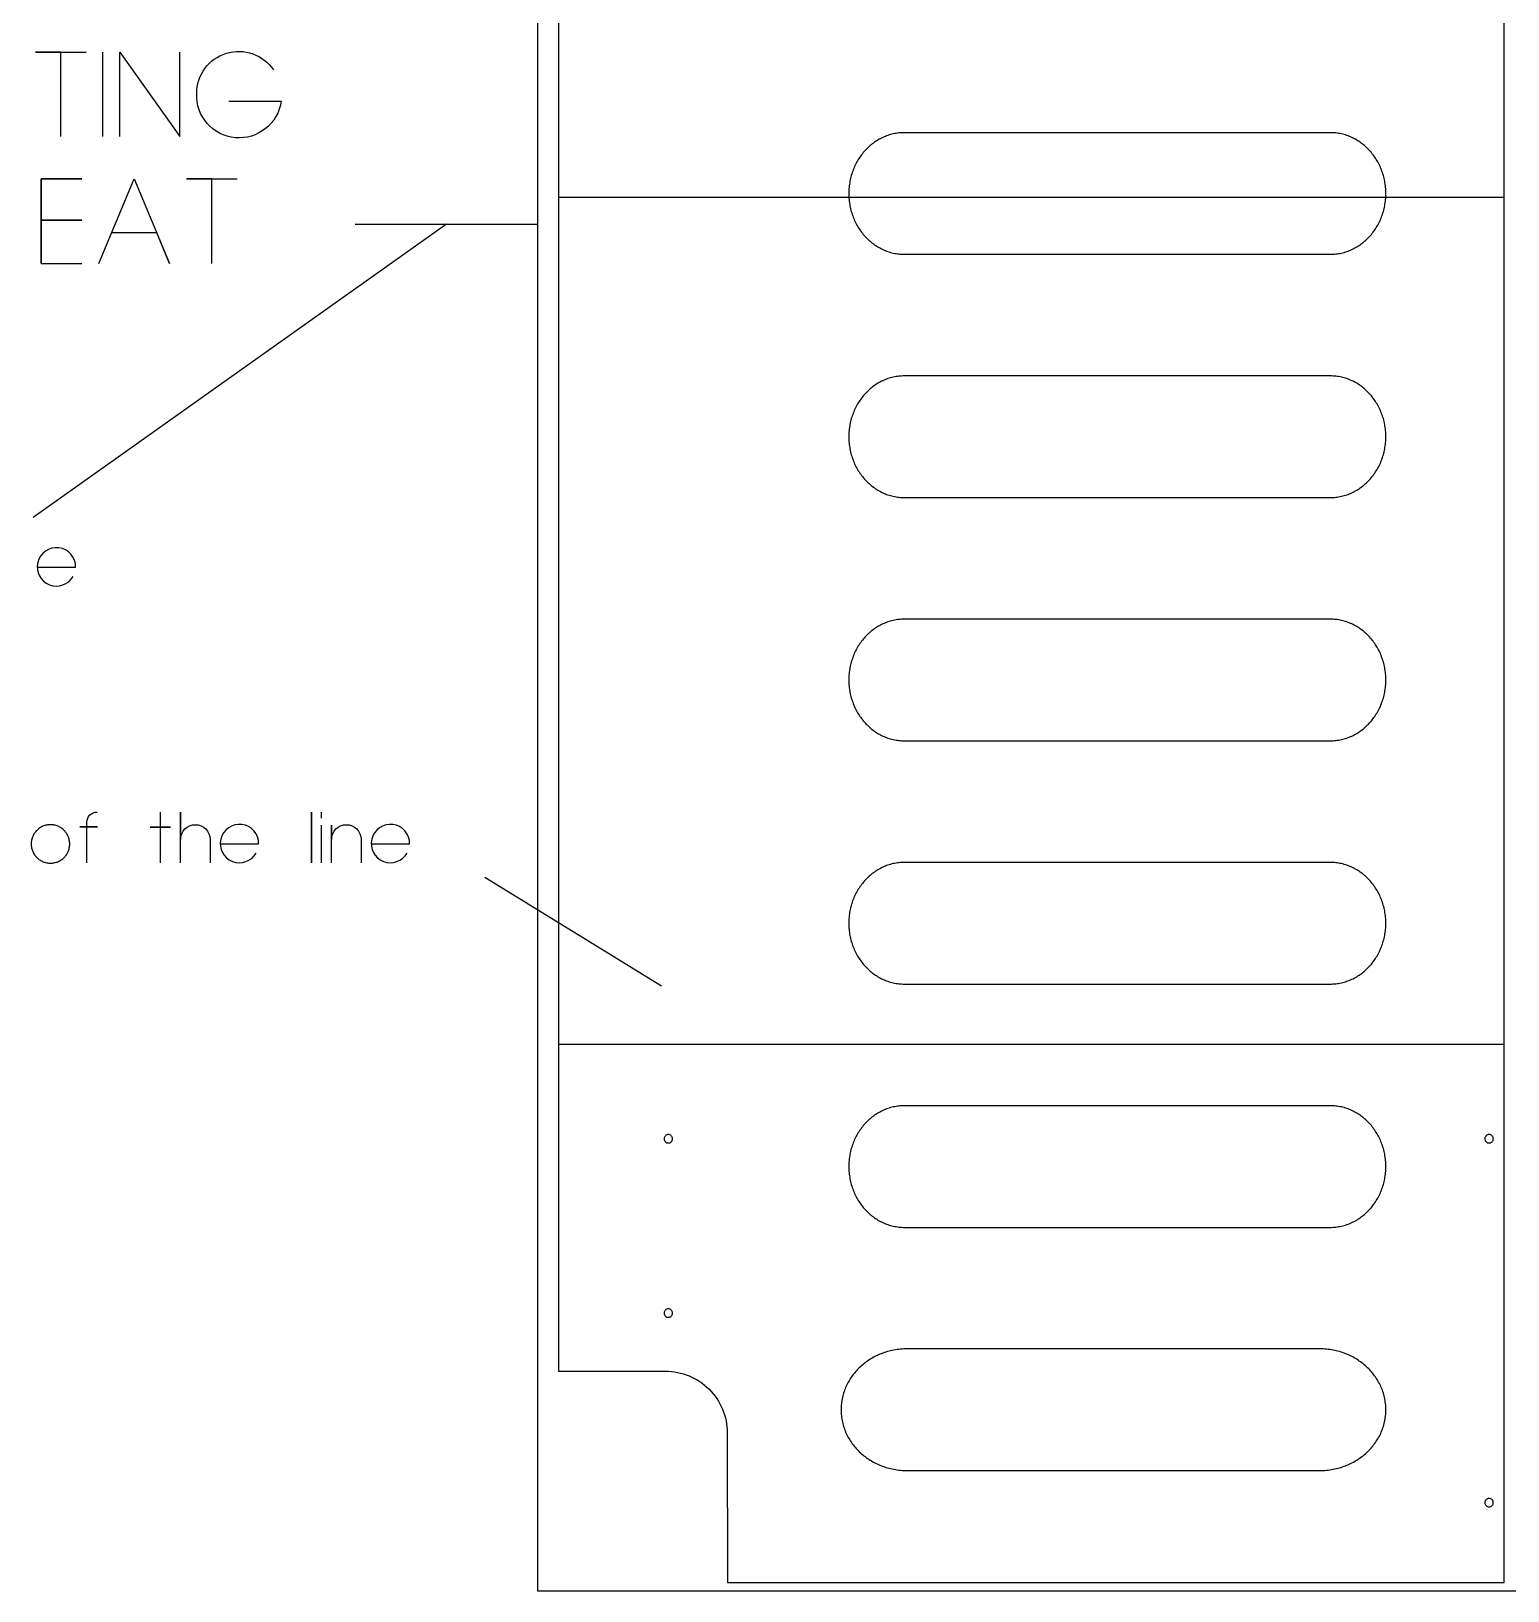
# Model space of a CAD drawing. Extents: x -841 to 5272, y -506 to 2808.
# Drawn here: x -300 to 574, y 0 to 923 of the extents above; entities that cross this region are included whole.
import ezdxf

# ---------------------------------------------------------------- set-up
doc = ezdxf.new("R2010")
doc.units = 0
for name, color, linetype in [('DEFAULT_LAYER', 1, 'CONTINUOUS'), ('DEFAULT_LAYER0', 1, 'CONTINUOUS'), ('LAYER_1', 18, 'CONTINUOUS'), ('T5_LOGOLAYER_2', 18, 'CONTINUOUS'), ('T5_LOGOLAYER_21', 18, 'CONTINUOUS')]:
    doc.layers.add(name, color=color, linetype=linetype)

msp = doc.modelspace()

# ---------------------------------------------------------------- linework, layer by layer
at = {"layer": 'DEFAULT_LAYER'}
for points in [[(12.34, 130), (75.73, 130, -0.414214), (112.27, 93.5), (112.37, 5), (572.3, 5), (572.3, 1643), (112.39, 1643), (112.42, 1557.7, -0.415394), (75.41, 1518), (12.42, 1518)], [(77.39, 270.1, 0.414214), (74.88, 267.6, 0.414214), (77.39, 265.1, 0.414214), (79.89, 267.6, 0.414214)], [(563.4, 270.1, 0.414214), (560.9, 267.6, 0.414214), (563.4, 265.1, 0.414214), (565.9, 267.6, 0.414214)]]:
    msp.add_lwpolyline(points, format="xyb", close=True, dxfattribs=at)
for points in [[(12.65, 825), (572.55, 825)], [(12.41, 323.6), (572.31, 323.6)]]:
    msp.add_lwpolyline(points, dxfattribs=at)
at = {"layer": 'DEFAULT_LAYER0'}
for points in [[(184.26, 827.2), (184.27, 826.27), (184.3, 825.34), (184.36, 824.43), (184.43, 823.52), (184.52, 822.61), (184.64, 821.71), (184.77, 820.82), (184.93, 819.94), (185.1, 819.07), (185.3, 818.2), (185.51, 817.34), (185.74, 816.49), (185.99, 815.65), (186.26, 814.82), (186.55, 814), (186.85, 813.18), (187.17, 812.38), (187.51, 811.59), (187.87, 810.81), (188.24, 810.04), (188.63, 809.28), (189.04, 808.53), (189.46, 807.79), (189.89, 807.07), (190.35, 806.36), (190.81, 805.66), (191.3, 804.97), (191.79, 804.3), (192.3, 803.64), (192.83, 802.99), (193.37, 802.36), (193.92, 801.74), (194.49, 801.14), (195.07, 800.55), (195.66, 799.98), (196.27, 799.42), (196.88, 798.88), (197.51, 798.35), (198.15, 797.84), (198.8, 797.35), (199.47, 796.87), (200.14, 796.41), (200.83, 795.97), (201.52, 795.54), (202.23, 795.14), (202.95, 794.75), (203.67, 794.38), (204.41, 794.03), (205.15, 793.69), (205.91, 793.38), (206.67, 793.09), (207.44, 792.82), (208.22, 792.56), (209.01, 792.33), (209.8, 792.12), (210.6, 791.93), (211.41, 791.76), (212.23, 791.61), (213.05, 791.49), (213.88, 791.38), (214.71, 791.3), (215.55, 791.24), (216.4, 791.21), (217.25, 791.2), (469.27, 791.2), (470.12, 791.21), (470.97, 791.24), (471.81, 791.3), (472.64, 791.38), (473.47, 791.49), (474.29, 791.61), (475.11, 791.76), (475.92, 791.93), (476.72, 792.12), (477.51, 792.33), (478.3, 792.56), (479.08, 792.82), (479.85, 793.09), (480.61, 793.38), (481.36, 793.69), (482.11, 794.03), (482.84, 794.38), (483.57, 794.75), (484.29, 795.14), (484.99, 795.54), (485.69, 795.97), (486.38, 796.41), (487.05, 796.87), (487.71, 797.35), (488.37, 797.84), (489.01, 798.35), (489.64, 798.88), (490.25, 799.42), (490.86, 799.98), (491.45, 800.55), (492.03, 801.14), (492.6, 801.74), (493.15, 802.36), (493.69, 802.99), (494.21, 803.64), (494.73, 804.3), (495.22, 804.97), (495.7, 805.66), (496.17, 806.36), (496.62, 807.07), (497.06, 807.79), (497.48, 808.53), (497.89, 809.28), (498.28, 810.04), (498.65, 810.81), (499.01, 811.59), (499.34, 812.38), (499.67, 813.18), (499.97, 814), (500.26, 814.82), (500.53, 815.65), (500.78, 816.49), (501.01, 817.34), (501.22, 818.2), (501.41, 819.07), (501.59, 819.94), (501.74, 820.82), (501.88, 821.71), (501.99, 822.61), (502.09, 823.52), (502.16, 824.43), (502.22, 825.34), (502.25, 826.27), (502.26, 827.2), (502.25, 828.13), (502.22, 829.05), (502.16, 829.97), (502.09, 830.88), (501.99, 831.78), (501.88, 832.68), (501.74, 833.57), (501.59, 834.45), (501.41, 835.33), (501.22, 836.19), (501.01, 837.05), (500.78, 837.9), (500.53, 838.74), (500.26, 839.57), (499.97, 840.4), (499.67, 841.21), (499.34, 842.01), (499.01, 842.8), (498.65, 843.59), (498.28, 844.36), (497.89, 845.12), (497.48, 845.86), (497.06, 846.6), (496.62, 847.32), (496.17, 848.04), (495.7, 848.74), (495.22, 849.42), (494.73, 850.1), (494.21, 850.76), (493.69, 851.4), (493.15, 852.03), (492.6, 852.65), (492.03, 853.26), (491.45, 853.84), (490.86, 854.42), (490.25, 854.98), (489.64, 855.52), (489.01, 856.04), (488.37, 856.56), (487.71, 857.05), (487.05, 857.53), (486.38, 857.99), (485.69, 858.43), (484.99, 858.85), (484.29, 859.26), (483.57, 859.65), (482.84, 860.02), (482.11, 860.37), (481.36, 860.7), (480.61, 861.01), (479.85, 861.31), (479.08, 861.58), (478.3, 861.83), (477.51, 862.06), (476.72, 862.28), (475.92, 862.47), (475.11, 862.63), (474.29, 862.78), (473.47, 862.91), (472.64, 863.01), (471.81, 863.09), (470.97, 863.15), (470.12, 863.19), (469.27, 863.2), (217.25, 863.2), (216.4, 863.19), (215.55, 863.15), (214.71, 863.09), (213.88, 863.01), (213.05, 862.91), (212.23, 862.78), (211.41, 862.63), (210.6, 862.47), (209.8, 862.28), (209.01, 862.06), (208.22, 861.83), (207.44, 861.58), (206.67, 861.31), (205.91, 861.01), (205.15, 860.7), (204.41, 860.37), (203.67, 860.02), (202.95, 859.65), (202.23, 859.26), (201.52, 858.85), (200.83, 858.43), (200.14, 857.99), (199.47, 857.53), (198.8, 857.05), (198.15, 856.56), (197.51, 856.04), (196.88, 855.52), (196.27, 854.98), (195.66, 854.42), (195.07, 853.84), (194.49, 853.26), (193.92, 852.65), (193.37, 852.03), (192.83, 851.4), (192.3, 850.76), (191.79, 850.1), (191.3, 849.42), (190.81, 848.74), (190.35, 848.04), (189.89, 847.32), (189.46, 846.6), (189.04, 845.86), (188.63, 845.12), (188.24, 844.36), (187.87, 843.59), (187.51, 842.8), (187.17, 842.01), (186.85, 841.21), (186.55, 840.4), (186.26, 839.57), (185.99, 838.74), (185.74, 837.9), (185.51, 837.05), (185.3, 836.19), (185.1, 835.33), (184.93, 834.45), (184.77, 833.57), (184.64, 832.68), (184.52, 831.78), (184.43, 830.88), (184.36, 829.97), (184.3, 829.05), (184.27, 828.13)], [(184.26, 683.2), (184.27, 682.27), (184.3, 681.34), (184.36, 680.43), (184.43, 679.52), (184.52, 678.61), (184.64, 677.71), (184.77, 676.82), (184.93, 675.94), (185.1, 675.07), (185.3, 674.2), (185.51, 673.34), (185.74, 672.49), (185.99, 671.65), (186.26, 670.82), (186.55, 670), (186.85, 669.18), (187.17, 668.38), (187.51, 667.59), (187.87, 666.81), (188.24, 666.04), (188.63, 665.28), (189.04, 664.53), (189.46, 663.79), (189.89, 663.07), (190.35, 662.36), (190.81, 661.66), (191.3, 660.97), (191.79, 660.3), (192.3, 659.64), (192.83, 658.99), (193.37, 658.36), (193.92, 657.74), (194.49, 657.14), (195.07, 656.55), (195.66, 655.98), (196.27, 655.42), (196.88, 654.88), (197.51, 654.35), (198.15, 653.84), (198.8, 653.35), (199.47, 652.87), (200.14, 652.41), (200.83, 651.97), (201.52, 651.54), (202.23, 651.14), (202.95, 650.75), (203.67, 650.38), (204.41, 650.03), (205.15, 649.69), (205.91, 649.38), (206.67, 649.09), (207.44, 648.82), (208.22, 648.56), (209.01, 648.33), (209.8, 648.12), (210.6, 647.93), (211.41, 647.76), (212.23, 647.61), (213.05, 647.49), (213.88, 647.38), (214.71, 647.3), (215.55, 647.24), (216.4, 647.21), (217.25, 647.2), (469.27, 647.2), (470.12, 647.21), (470.97, 647.24), (471.81, 647.3), (472.64, 647.38), (473.47, 647.49), (474.29, 647.61), (475.11, 647.76), (475.92, 647.93), (476.72, 648.12), (477.51, 648.33), (478.3, 648.56), (479.08, 648.82), (479.85, 649.09), (480.61, 649.38), (481.36, 649.69), (482.11, 650.03), (482.84, 650.38), (483.57, 650.75), (484.29, 651.14), (484.99, 651.54), (485.69, 651.97), (486.38, 652.41), (487.05, 652.87), (487.71, 653.35), (488.37, 653.84), (489.01, 654.35), (489.64, 654.88), (490.25, 655.42), (490.86, 655.98), (491.45, 656.55), (492.03, 657.14), (492.6, 657.74), (493.15, 658.36), (493.69, 658.99), (494.21, 659.64), (494.73, 660.3), (495.22, 660.97), (495.7, 661.66), (496.17, 662.36), (496.62, 663.07), (497.06, 663.79), (497.48, 664.53), (497.89, 665.28), (498.28, 666.04), (498.65, 666.81), (499.01, 667.59), (499.34, 668.38), (499.67, 669.18), (499.97, 670), (500.26, 670.82), (500.53, 671.65), (500.78, 672.49), (501.01, 673.34), (501.22, 674.2), (501.41, 675.07), (501.59, 675.94), (501.74, 676.82), (501.88, 677.71), (501.99, 678.61), (502.09, 679.52), (502.16, 680.43), (502.22, 681.34), (502.25, 682.27), (502.26, 683.2), (502.25, 684.13), (502.22, 685.05), (502.16, 685.97), (502.09, 686.88), (501.99, 687.78), (501.88, 688.68), (501.74, 689.57), (501.59, 690.45), (501.41, 691.33), (501.22, 692.19), (501.01, 693.05), (500.78, 693.9), (500.53, 694.74), (500.26, 695.57), (499.97, 696.4), (499.67, 697.21), (499.34, 698.01), (499.01, 698.8), (498.65, 699.59), (498.28, 700.36), (497.89, 701.12), (497.48, 701.86), (497.06, 702.6), (496.62, 703.32), (496.17, 704.04), (495.7, 704.74), (495.22, 705.42), (494.73, 706.1), (494.21, 706.76), (493.69, 707.4), (493.15, 708.03), (492.6, 708.65), (492.03, 709.26), (491.45, 709.84), (490.86, 710.42), (490.25, 710.98), (489.64, 711.52), (489.01, 712.04), (488.37, 712.56), (487.71, 713.05), (487.05, 713.53), (486.38, 713.99), (485.69, 714.43), (484.99, 714.85), (484.29, 715.26), (483.57, 715.65), (482.84, 716.02), (482.11, 716.37), (481.36, 716.7), (480.61, 717.01), (479.85, 717.31), (479.08, 717.58), (478.3, 717.83), (477.51, 718.06), (476.72, 718.28), (475.92, 718.47), (475.11, 718.63), (474.29, 718.78), (473.47, 718.91), (472.64, 719.01), (471.81, 719.09), (470.97, 719.15), (470.12, 719.19), (469.27, 719.2), (217.25, 719.2), (216.4, 719.19), (215.55, 719.15), (214.71, 719.09), (213.88, 719.01), (213.05, 718.91), (212.23, 718.78), (211.41, 718.63), (210.6, 718.47), (209.8, 718.28), (209.01, 718.06), (208.22, 717.83), (207.44, 717.58), (206.67, 717.31), (205.91, 717.01), (205.15, 716.7), (204.41, 716.37), (203.67, 716.02), (202.95, 715.65), (202.23, 715.26), (201.52, 714.85), (200.83, 714.43), (200.14, 713.99), (199.47, 713.53), (198.8, 713.05), (198.15, 712.56), (197.51, 712.04), (196.88, 711.52), (196.27, 710.98), (195.66, 710.42), (195.07, 709.84), (194.49, 709.26), (193.92, 708.65), (193.37, 708.03), (192.83, 707.4), (192.3, 706.76), (191.79, 706.1), (191.3, 705.42), (190.81, 704.74), (190.35, 704.04), (189.89, 703.32), (189.46, 702.6), (189.04, 701.86), (188.63, 701.12), (188.24, 700.36), (187.87, 699.59), (187.51, 698.8), (187.17, 698.01), (186.85, 697.21), (186.55, 696.4), (186.26, 695.57), (185.99, 694.74), (185.74, 693.9), (185.51, 693.05), (185.3, 692.19), (185.1, 691.33), (184.93, 690.45), (184.77, 689.57), (184.64, 688.68), (184.52, 687.78), (184.43, 686.88), (184.36, 685.97), (184.3, 685.05), (184.27, 684.13)], [(184.26, 539.2), (184.27, 538.27), (184.3, 537.34), (184.36, 536.43), (184.43, 535.52), (184.52, 534.61), (184.64, 533.71), (184.77, 532.82), (184.93, 531.94), (185.1, 531.07), (185.3, 530.2), (185.51, 529.34), (185.74, 528.49), (185.99, 527.65), (186.26, 526.82), (186.55, 526), (186.85, 525.18), (187.17, 524.38), (187.51, 523.59), (187.87, 522.81), (188.24, 522.04), (188.63, 521.28), (189.04, 520.53), (189.46, 519.79), (189.89, 519.07), (190.35, 518.36), (190.81, 517.66), (191.3, 516.97), (191.79, 516.3), (192.3, 515.64), (192.83, 514.99), (193.37, 514.36), (193.92, 513.74), (194.49, 513.14), (195.07, 512.55), (195.66, 511.98), (196.27, 511.42), (196.88, 510.88), (197.51, 510.35), (198.15, 509.84), (198.8, 509.35), (199.47, 508.87), (200.14, 508.41), (200.83, 507.97), (201.52, 507.54), (202.23, 507.14), (202.95, 506.75), (203.67, 506.38), (204.41, 506.03), (205.15, 505.69), (205.91, 505.38), (206.67, 505.09), (207.44, 504.82), (208.22, 504.56), (209.01, 504.33), (209.8, 504.12), (210.6, 503.93), (211.41, 503.76), (212.23, 503.61), (213.05, 503.49), (213.88, 503.38), (214.71, 503.3), (215.55, 503.24), (216.4, 503.21), (217.25, 503.2), (469.27, 503.2), (470.12, 503.21), (470.97, 503.24), (471.81, 503.3), (472.64, 503.38), (473.47, 503.49), (474.29, 503.61), (475.11, 503.76), (475.92, 503.93), (476.72, 504.12), (477.51, 504.33), (478.3, 504.56), (479.08, 504.82), (479.85, 505.09), (480.61, 505.38), (481.36, 505.69), (482.11, 506.03), (482.84, 506.38), (483.57, 506.75), (484.29, 507.14), (484.99, 507.54), (485.69, 507.97), (486.38, 508.41), (487.05, 508.87), (487.71, 509.35), (488.37, 509.84), (489.01, 510.35), (489.64, 510.88), (490.25, 511.42), (490.86, 511.98), (491.45, 512.55), (492.03, 513.14), (492.6, 513.74), (493.15, 514.36), (493.69, 514.99), (494.21, 515.64), (494.73, 516.3), (495.22, 516.97), (495.7, 517.66), (496.17, 518.36), (496.62, 519.07), (497.06, 519.79), (497.48, 520.53), (497.89, 521.28), (498.28, 522.04), (498.65, 522.81), (499.01, 523.59), (499.34, 524.38), (499.67, 525.18), (499.97, 526), (500.26, 526.82), (500.53, 527.65), (500.78, 528.49), (501.01, 529.34), (501.22, 530.2), (501.41, 531.07), (501.59, 531.94), (501.74, 532.82), (501.88, 533.71), (501.99, 534.61), (502.09, 535.52), (502.16, 536.43), (502.22, 537.34), (502.25, 538.27), (502.26, 539.2), (502.25, 540.13), (502.22, 541.05), (502.16, 541.97), (502.09, 542.88), (501.99, 543.78), (501.88, 544.68), (501.74, 545.57), (501.59, 546.45), (501.41, 547.33), (501.22, 548.19), (501.01, 549.05), (500.78, 549.9), (500.53, 550.74), (500.26, 551.57), (499.97, 552.4), (499.67, 553.21), (499.34, 554.01), (499.01, 554.8), (498.65, 555.59), (498.28, 556.36), (497.89, 557.12), (497.48, 557.86), (497.06, 558.6), (496.62, 559.32), (496.17, 560.04), (495.7, 560.74), (495.22, 561.42), (494.73, 562.1), (494.21, 562.76), (493.69, 563.4), (493.15, 564.03), (492.6, 564.65), (492.03, 565.26), (491.45, 565.84), (490.86, 566.42), (490.25, 566.98), (489.64, 567.52), (489.01, 568.04), (488.37, 568.56), (487.71, 569.05), (487.05, 569.53), (486.38, 569.99), (485.69, 570.43), (484.99, 570.85), (484.29, 571.26), (483.57, 571.65), (482.84, 572.02), (482.11, 572.37), (481.36, 572.7), (480.61, 573.01), (479.85, 573.31), (479.08, 573.58), (478.3, 573.83), (477.51, 574.06), (476.72, 574.28), (475.92, 574.47), (475.11, 574.63), (474.29, 574.78), (473.47, 574.91), (472.64, 575.01), (471.81, 575.09), (470.97, 575.15), (470.12, 575.19), (469.27, 575.2), (217.25, 575.2), (216.4, 575.19), (215.55, 575.15), (214.71, 575.09), (213.88, 575.01), (213.05, 574.91), (212.23, 574.78), (211.41, 574.63), (210.6, 574.47), (209.8, 574.28), (209.01, 574.06), (208.22, 573.83), (207.44, 573.58), (206.67, 573.31), (205.91, 573.01), (205.15, 572.7), (204.41, 572.37), (203.67, 572.02), (202.95, 571.65), (202.23, 571.26), (201.52, 570.85), (200.83, 570.43), (200.14, 569.99), (199.47, 569.53), (198.8, 569.05), (198.15, 568.56), (197.51, 568.04), (196.88, 567.52), (196.27, 566.98), (195.66, 566.42), (195.07, 565.84), (194.49, 565.26), (193.92, 564.65), (193.37, 564.03), (192.83, 563.4), (192.3, 562.76), (191.79, 562.1), (191.3, 561.42), (190.81, 560.74), (190.35, 560.04), (189.89, 559.32), (189.46, 558.6), (189.04, 557.86), (188.63, 557.12), (188.24, 556.36), (187.87, 555.59), (187.51, 554.8), (187.17, 554.01), (186.85, 553.21), (186.55, 552.4), (186.26, 551.57), (185.99, 550.74), (185.74, 549.9), (185.51, 549.05), (185.3, 548.19), (185.1, 547.33), (184.93, 546.45), (184.77, 545.57), (184.64, 544.68), (184.52, 543.78), (184.43, 542.88), (184.36, 541.97), (184.3, 541.05), (184.27, 540.13)], [(184.24, 395.19), (184.26, 394.26), (184.29, 393.34), (184.34, 392.42), (184.42, 391.51), (184.51, 390.61), (184.62, 389.71), (184.76, 388.82), (184.91, 387.94), (185.09, 387.06), (185.28, 386.2), (185.5, 385.34), (185.73, 384.49), (185.98, 383.65), (186.25, 382.82), (186.53, 381.99), (186.84, 381.18), (187.16, 380.38), (187.5, 379.59), (187.85, 378.8), (188.23, 378.03), (188.62, 377.27), (189.02, 376.53), (189.44, 375.79), (189.88, 375.07), (190.33, 374.35), (190.8, 373.65), (191.28, 372.97), (191.78, 372.29), (192.29, 371.63), (192.82, 370.99), (193.35, 370.36), (193.91, 369.74), (194.47, 369.13), (195.05, 368.55), (195.65, 367.97), (196.25, 367.41), (196.87, 366.87), (197.5, 366.35), (198.14, 365.84), (198.79, 365.34), (199.45, 364.86), (200.13, 364.41), (200.81, 363.96), (201.51, 363.54), (202.22, 363.13), (202.93, 362.74), (203.66, 362.37), (204.39, 362.02), (205.14, 361.69), (205.89, 361.38), (206.65, 361.08), (207.43, 360.81), (208.2, 360.56), (208.99, 360.33), (209.79, 360.12), (210.59, 359.92), (211.4, 359.76), (212.21, 359.61), (213.03, 359.48), (213.86, 359.38), (214.7, 359.3), (215.54, 359.24), (216.38, 359.21), (217.24, 359.19), (469.25, 359.19), (470.1, 359.21), (470.95, 359.24), (471.79, 359.3), (472.63, 359.38), (473.46, 359.48), (474.28, 359.61), (475.09, 359.76), (475.9, 359.92), (476.7, 360.12), (477.5, 360.33), (478.29, 360.56), (479.06, 360.81), (479.83, 361.08), (480.6, 361.38), (481.35, 361.69), (482.1, 362.02), (482.83, 362.37), (483.56, 362.74), (484.27, 363.13), (484.98, 363.54), (485.68, 363.96), (486.36, 364.41), (487.04, 364.86), (487.7, 365.34), (488.35, 365.84), (488.99, 366.35), (489.62, 366.87), (490.24, 367.41), (490.84, 367.97), (491.44, 368.55), (492.02, 369.13), (492.58, 369.74), (493.13, 370.36), (493.67, 370.99), (494.2, 371.63), (494.71, 372.29), (495.21, 372.97), (495.69, 373.65), (496.16, 374.35), (496.61, 375.07), (497.05, 375.79), (497.47, 376.53), (497.87, 377.27), (498.26, 378.03), (498.64, 378.8), (498.99, 379.59), (499.33, 380.38), (499.65, 381.18), (499.96, 381.99), (500.24, 382.82), (500.51, 383.65), (500.76, 384.49), (500.99, 385.34), (501.21, 386.2), (501.4, 387.06), (501.57, 387.94), (501.73, 388.82), (501.86, 389.71), (501.98, 390.61), (502.07, 391.51), (502.15, 392.42), (502.2, 393.34), (502.23, 394.26), (502.24, 395.19), (502.23, 396.12), (502.2, 397.05), (502.15, 397.96), (502.07, 398.87), (501.98, 399.78), (501.86, 400.68), (501.73, 401.57), (501.57, 402.45), (501.4, 403.32), (501.21, 404.19), (500.99, 405.05), (500.76, 405.9), (500.51, 406.74), (500.24, 407.57), (499.96, 408.39), (499.65, 409.21), (499.33, 410.01), (498.99, 410.8), (498.64, 411.58), (498.26, 412.35), (497.87, 413.11), (497.47, 413.86), (497.05, 414.6), (496.61, 415.32), (496.16, 416.03), (495.69, 416.73), (495.21, 417.42), (494.71, 418.09), (494.2, 418.75), (493.67, 419.4), (493.13, 420.03), (492.58, 420.65), (492.02, 421.25), (491.44, 421.84), (490.84, 422.41), (490.24, 422.97), (489.62, 423.52), (488.99, 424.04), (488.35, 424.55), (487.7, 425.05), (487.04, 425.52), (486.36, 425.98), (485.68, 426.42), (484.98, 426.85), (484.27, 427.26), (483.56, 427.64), (482.83, 428.01), (482.1, 428.36), (481.35, 428.7), (480.6, 429.01), (479.83, 429.3), (479.06, 429.57), (478.29, 429.83), (477.5, 430.06), (476.7, 430.27), (475.9, 430.46), (475.09, 430.63), (474.28, 430.78), (473.46, 430.9), (472.63, 431.01), (471.79, 431.09), (470.95, 431.15), (470.1, 431.18), (469.25, 431.19), (217.24, 431.19), (216.38, 431.18), (215.54, 431.15), (214.7, 431.09), (213.86, 431.01), (213.03, 430.9), (212.21, 430.78), (211.4, 430.63), (210.59, 430.46), (209.79, 430.27), (208.99, 430.06), (208.2, 429.83), (207.43, 429.57), (206.65, 429.3), (205.89, 429.01), (205.14, 428.7), (204.39, 428.36), (203.66, 428.01), (202.93, 427.64), (202.22, 427.26), (201.51, 426.85), (200.81, 426.42), (200.13, 425.98), (199.45, 425.52), (198.79, 425.05), (198.14, 424.55), (197.5, 424.04), (196.87, 423.52), (196.25, 422.97), (195.65, 422.41), (195.05, 421.84), (194.47, 421.25), (193.91, 420.65), (193.35, 420.03), (192.82, 419.4), (192.29, 418.75), (191.78, 418.09), (191.28, 417.42), (190.8, 416.73), (190.33, 416.03), (189.88, 415.32), (189.44, 414.6), (189.02, 413.86), (188.62, 413.11), (188.23, 412.35), (187.85, 411.58), (187.5, 410.8), (187.16, 410.01), (186.84, 409.21), (186.53, 408.39), (186.25, 407.57), (185.98, 406.74), (185.73, 405.9), (185.5, 405.05), (185.28, 404.19), (185.09, 403.32), (184.91, 402.45), (184.76, 401.57), (184.62, 400.68), (184.51, 399.78), (184.42, 398.87), (184.34, 397.96), (184.29, 397.05), (184.26, 396.12)], [(184.26, 251.15), (184.27, 250.22), (184.3, 249.3), (184.36, 248.38), (184.43, 247.47), (184.52, 246.57), (184.64, 245.67), (184.77, 244.78), (184.93, 243.9), (185.1, 243.02), (185.3, 242.16), (185.51, 241.3), (185.74, 240.45), (185.99, 239.61), (186.26, 238.78), (186.55, 237.95), (186.85, 237.14), (187.17, 236.34), (187.51, 235.55), (187.87, 234.76), (188.24, 233.99), (188.63, 233.23), (189.04, 232.49), (189.46, 231.75), (189.89, 231.03), (190.35, 230.31), (190.81, 229.61), (191.3, 228.93), (191.79, 228.25), (192.3, 227.59), (192.83, 226.95), (193.37, 226.32), (193.92, 225.7), (194.49, 225.09), (195.07, 224.51), (195.66, 223.93), (196.27, 223.37), (196.88, 222.83), (197.51, 222.31), (198.15, 221.8), (198.8, 221.3), (199.47, 220.82), (200.14, 220.37), (200.83, 219.92), (201.52, 219.5), (202.23, 219.09), (202.95, 218.7), (203.67, 218.33), (204.41, 217.98), (205.15, 217.65), (205.91, 217.34), (206.67, 217.04), (207.44, 216.77), (208.22, 216.52), (209.01, 216.29), (209.8, 216.08), (210.6, 215.88), (211.41, 215.72), (212.23, 215.57), (213.05, 215.44), (213.88, 215.34), (214.71, 215.26), (215.55, 215.2), (216.4, 215.17), (217.25, 215.15), (469.27, 215.15), (470.12, 215.17), (470.97, 215.2), (471.81, 215.26), (472.64, 215.34), (473.47, 215.44), (474.29, 215.57), (475.11, 215.72), (475.92, 215.88), (476.72, 216.08), (477.51, 216.29), (478.3, 216.52), (479.08, 216.77), (479.85, 217.04), (480.61, 217.34), (481.36, 217.65), (482.11, 217.98), (482.84, 218.33), (483.57, 218.7), (484.29, 219.09), (484.99, 219.5), (485.69, 219.92), (486.38, 220.37), (487.05, 220.82), (487.71, 221.3), (488.37, 221.8), (489.01, 222.31), (489.64, 222.83), (490.25, 223.37), (490.86, 223.93), (491.45, 224.51), (492.03, 225.09), (492.6, 225.7), (493.15, 226.32), (493.69, 226.95), (494.21, 227.59), (494.73, 228.25), (495.22, 228.93), (495.7, 229.61), (496.17, 230.31), (496.62, 231.03), (497.06, 231.75), (497.48, 232.49), (497.89, 233.23), (498.28, 233.99), (498.65, 234.76), (499.01, 235.55), (499.34, 236.34), (499.67, 237.14), (499.97, 237.95), (500.26, 238.78), (500.53, 239.61), (500.78, 240.45), (501.01, 241.3), (501.22, 242.16), (501.41, 243.02), (501.59, 243.9), (501.74, 244.78), (501.88, 245.67), (501.99, 246.57), (502.09, 247.47), (502.16, 248.38), (502.22, 249.3), (502.25, 250.22), (502.26, 251.15), (502.25, 252.08), (502.22, 253.01), (502.16, 253.92), (502.09, 254.83), (501.99, 255.74), (501.88, 256.64), (501.74, 257.53), (501.59, 258.41), (501.41, 259.28), (501.22, 260.15), (501.01, 261.01), (500.78, 261.86), (500.53, 262.7), (500.26, 263.53), (499.97, 264.35), (499.67, 265.17), (499.34, 265.97), (499.01, 266.76), (498.65, 267.54), (498.28, 268.31), (497.89, 269.07), (497.48, 269.82), (497.06, 270.56), (496.62, 271.28), (496.17, 271.99), (495.7, 272.69), (495.22, 273.38), (494.73, 274.05), (494.21, 274.71), (493.69, 275.36), (493.15, 275.99), (492.6, 276.61), (492.03, 277.21), (491.45, 277.8), (490.86, 278.37), (490.25, 278.93), (489.64, 279.48), (489.01, 280), (488.37, 280.51), (487.71, 281.01), (487.05, 281.48), (486.38, 281.94), (485.69, 282.38), (484.99, 282.81), (484.29, 283.21), (483.57, 283.6), (482.84, 283.97), (482.11, 284.32), (481.36, 284.66), (480.61, 284.97), (479.85, 285.26), (479.08, 285.53), (478.3, 285.79), (477.51, 286.02), (476.72, 286.23), (475.92, 286.42), (475.11, 286.59), (474.29, 286.74), (473.47, 286.86), (472.64, 286.97), (471.81, 287.05), (470.97, 287.11), (470.12, 287.14), (469.27, 287.15), (217.25, 287.15), (216.4, 287.14), (215.55, 287.11), (214.71, 287.05), (213.88, 286.97), (213.05, 286.86), (212.23, 286.74), (211.41, 286.59), (210.6, 286.42), (209.8, 286.23), (209.01, 286.02), (208.22, 285.79), (207.44, 285.53), (206.67, 285.26), (205.91, 284.97), (205.15, 284.66), (204.41, 284.32), (203.67, 283.97), (202.95, 283.6), (202.23, 283.21), (201.52, 282.81), (200.83, 282.38), (200.14, 281.94), (199.47, 281.48), (198.8, 281.01), (198.15, 280.51), (197.51, 280), (196.88, 279.48), (196.27, 278.93), (195.66, 278.37), (195.07, 277.8), (194.49, 277.21), (193.92, 276.61), (193.37, 275.99), (192.83, 275.36), (192.3, 274.71), (191.79, 274.05), (191.3, 273.38), (190.81, 272.69), (190.35, 271.99), (189.89, 271.28), (189.46, 270.56), (189.04, 269.82), (188.63, 269.07), (188.24, 268.31), (187.87, 267.54), (187.51, 266.76), (187.17, 265.97), (186.85, 265.17), (186.55, 264.35), (186.26, 263.53), (185.99, 262.7), (185.74, 261.86), (185.51, 261.01), (185.3, 260.15), (185.1, 259.28), (184.93, 258.41), (184.77, 257.53), (184.64, 256.64), (184.52, 255.74), (184.43, 254.83), (184.36, 253.92), (184.3, 253.01), (184.27, 252.08)], [(179.66, 107.2), (179.68, 106.27), (179.71, 105.34), (179.78, 104.43), (179.86, 103.52), (179.98, 102.61), (180.11, 101.71), (180.27, 100.82), (180.46, 99.94), (180.66, 99.07), (180.89, 98.2), (181.15, 97.34), (181.42, 96.49), (181.72, 95.65), (182.04, 94.82), (182.38, 94), (182.74, 93.18), (183.12, 92.38), (183.52, 91.59), (183.94, 90.81), (184.38, 90.04), (184.84, 89.28), (185.32, 88.53), (185.82, 87.79), (186.34, 87.07), (186.88, 86.36), (187.43, 85.66), (188, 84.97), (188.59, 84.3), (189.2, 83.64), (189.82, 82.99), (190.46, 82.36), (191.12, 81.74), (191.79, 81.14), (192.47, 80.55), (193.18, 79.98), (193.89, 79.42), (194.62, 78.88), (195.37, 78.35), (196.13, 77.84), (196.9, 77.35), (197.69, 76.87), (198.49, 76.41), (199.3, 75.97), (200.13, 75.54), (200.96, 75.14), (201.81, 74.75), (202.67, 74.38), (203.54, 74.03), (204.43, 73.69), (205.32, 73.38), (206.22, 73.09), (207.14, 72.82), (208.06, 72.56), (208.99, 72.33), (209.93, 72.12), (210.88, 71.93), (211.84, 71.76), (212.81, 71.61), (213.79, 71.49), (214.77, 71.38), (215.76, 71.3), (216.75, 71.24), (217.76, 71.21), (218.77, 71.2), (463.16, 71.2), (464.17, 71.21), (465.17, 71.24), (466.17, 71.3), (467.15, 71.38), (468.14, 71.49), (469.11, 71.61), (470.08, 71.76), (471.04, 71.93), (471.99, 72.12), (472.93, 72.33), (473.86, 72.56), (474.78, 72.82), (475.7, 73.09), (476.6, 73.38), (477.49, 73.69), (478.38, 74.03), (479.25, 74.38), (480.11, 74.75), (480.96, 75.14), (481.8, 75.54), (482.62, 75.97), (483.43, 76.41), (484.23, 76.87), (485.02, 77.35), (485.79, 77.84), (486.55, 78.35), (487.3, 78.88), (488.03, 79.42), (488.75, 79.98), (489.45, 80.55), (490.14, 81.14), (490.81, 81.74), (491.46, 82.36), (492.1, 82.99), (492.72, 83.64), (493.33, 84.3), (493.92, 84.97), (494.49, 85.66), (495.04, 86.36), (495.58, 87.07), (496.1, 87.79), (496.6, 88.53), (497.08, 89.28), (497.54, 90.04), (497.98, 90.81), (498.4, 91.59), (498.81, 92.38), (499.19, 93.18), (499.55, 94), (499.89, 94.82), (500.2, 95.65), (500.5, 96.49), (500.78, 97.34), (501.03, 98.2), (501.26, 99.07), (501.46, 99.94), (501.65, 100.82), (501.81, 101.71), (501.95, 102.61), (502.06, 103.52), (502.15, 104.43), (502.21, 105.34), (502.25, 106.27), (502.26, 107.2), (502.25, 108.13), (502.21, 109.05), (502.15, 109.97), (502.06, 110.88), (501.95, 111.78), (501.81, 112.68), (501.65, 113.57), (501.46, 114.45), (501.26, 115.33), (501.03, 116.19), (500.78, 117.05), (500.5, 117.9), (500.2, 118.74), (499.89, 119.57), (499.55, 120.4), (499.19, 121.21), (498.81, 122.01), (498.4, 122.8), (497.98, 123.59), (497.54, 124.36), (497.08, 125.12), (496.6, 125.86), (496.1, 126.6), (495.58, 127.32), (495.04, 128.04), (494.49, 128.74), (493.92, 129.42), (493.33, 130.1), (492.72, 130.76), (492.1, 131.4), (491.46, 132.03), (490.81, 132.65), (490.14, 133.26), (489.45, 133.84), (488.75, 134.42), (488.03, 134.98), (487.3, 135.52), (486.55, 136.04), (485.79, 136.56), (485.02, 137.05), (484.23, 137.53), (483.43, 137.99), (482.62, 138.43), (481.8, 138.85), (480.96, 139.26), (480.11, 139.65), (479.25, 140.02), (478.38, 140.37), (477.49, 140.7), (476.6, 141.01), (475.7, 141.31), (474.78, 141.58), (473.86, 141.83), (472.93, 142.06), (471.99, 142.28), (471.04, 142.47), (470.08, 142.63), (469.11, 142.78), (468.14, 142.91), (467.15, 143.01), (466.17, 143.09), (465.17, 143.15), (464.17, 143.19), (463.16, 143.2), (218.77, 143.2), (217.76, 143.19), (216.75, 143.15), (215.76, 143.09), (214.77, 143.01), (213.79, 142.91), (212.81, 142.78), (211.84, 142.63), (210.88, 142.47), (209.93, 142.28), (208.99, 142.06), (208.06, 141.83), (207.14, 141.58), (206.22, 141.31), (205.32, 141.01), (204.43, 140.7), (203.54, 140.37), (202.67, 140.02), (201.81, 139.65), (200.96, 139.26), (200.13, 138.85), (199.3, 138.43), (198.49, 137.99), (197.69, 137.53), (196.9, 137.05), (196.13, 136.56), (195.37, 136.04), (194.62, 135.52), (193.89, 134.98), (193.18, 134.42), (192.47, 133.84), (191.79, 133.26), (191.12, 132.65), (190.46, 132.03), (189.82, 131.4), (189.2, 130.76), (188.59, 130.1), (188, 129.42), (187.43, 128.74), (186.88, 128.04), (186.34, 127.32), (185.82, 126.6), (185.32, 125.86), (184.84, 125.12), (184.38, 124.36), (183.94, 123.59), (183.52, 122.8), (183.12, 122.01), (182.74, 121.21), (182.38, 120.4), (182.04, 119.57), (181.72, 118.74), (181.42, 117.9), (181.15, 117.05), (180.89, 116.19), (180.66, 115.33), (180.46, 114.45), (180.27, 113.57), (180.11, 112.68), (179.98, 111.78), (179.86, 110.88), (179.78, 109.97), (179.71, 109.05), (179.68, 108.13)]]:
    msp.add_lwpolyline(points, close=True, dxfattribs=at)
for points in [[(77.39, 166.9, 0.414214), (74.88, 164.4, 0.414214), (77.39, 161.9, 0.414214), (79.89, 164.4, 0.414214)], [(563.4, 54.7, 0.414214), (560.9, 52.2, 0.414214), (563.4, 49.7, 0.414214), (565.9, 52.2, 0.414214)]]:
    msp.add_lwpolyline(points, format="xyb", close=True, dxfattribs=at)
at = {"layer": 'LAYER_1'}
msp.add_lwpolyline([(0, 0), (1220, 0), (1220, 2440), (0, 2440)], close=True, dxfattribs=at)
at = {"layer": 'T5_LOGOLAYER_2'}
for points in [[(-282.39, 860.84), (-282.39, 910.84), (-297.39, 910.84), (-267.39, 910.84)], [(-257.39, 860.84), (-257.39, 910.84)], [(-247.39, 860.84), (-247.39, 910.84), (-211.89, 860.84), (-211.89, 910.84)], [(-293.93, 785.84), (-293.93, 835.84), (-269.93, 835.84), (-293.93, 835.84), (-293.93, 811.34), (-269.93, 811.34), (-293.93, 811.34), (-293.93, 785.84), (-269.93, 785.84)], [(-259.93, 785.84), (-238.93, 835.84), (-217.93, 785.84), (-225.43, 803.84), (-251.93, 803.84)], [(-192.93, 785.84), (-192.93, 835.84), (-207.93, 835.84), (-177.93, 835.84)], [(-54.06, 809.11), (-298.64, 635.38)], [(-223.39, 431.03), (-223.39, 452.03), (-229.39, 452.03), (-217.39, 452.03), (-223.39, 452.03), (-223.39, 461.03)], [(-127.99, 457.43), (-127.99, 461.03)], [(-127.99, 431.03), (-127.99, 453.23)], [(73.32, 358.02), (-31.27, 422.33)]]:
    msp.add_lwpolyline(points, dxfattribs=at)
for points in [[(-182.89, 881.84), (-151.89, 881.84, -0.955296), (-201.89, 886.34, -0.741566), (-156.39, 900.34)], [(-295.76, 605.92), (-273.56, 605.92, 0.90232), (-296.02, 608.72, 0.862347), (-275.06, 600.52)], [(-266.89, 431.03), (-266.89, 452.33), (-271.09, 452.33), (-260.59, 452.33), (-266.89, 452.33), (-266.89, 455.03, -0.413333), (-260.89, 461.03)], [(-211.39, 431.03), (-211.39, 461.03), (-211.39, 444.83, -1), (-193.99, 444.83), (-193.99, 431.03)], [(-187.39, 442.13), (-165.19, 442.13, 0.90232), (-187.65, 444.93, 0.862347), (-166.69, 436.73)], [(-121.99, 431.03), (-121.99, 453.23), (-121.99, 444.83, -1), (-104.59, 444.83), (-104.59, 431.03)], [(-97.99, 442.13), (-75.79, 442.13, 0.90232), (-98.25, 444.93, 0.862347), (-77.29, 436.73)]]:
    msp.add_lwpolyline(points, format="xyb", dxfattribs=at)
for points in [[(-288.49, 430.73), (-287.9, 430.75), (-287.32, 430.79), (-286.75, 430.86), (-286.19, 430.96), (-285.64, 431.09), (-285.1, 431.25), (-284.57, 431.42), (-284.05, 431.63), (-283.55, 431.86), (-283.06, 432.11), (-282.58, 432.38), (-282.12, 432.68), (-281.67, 433), (-281.24, 433.34), (-280.82, 433.69), (-280.43, 434.07), (-280.05, 434.47), (-279.69, 434.88), (-279.35, 435.31), (-279.04, 435.76), (-278.74, 436.22), (-278.47, 436.7), (-278.21, 437.19), (-277.99, 437.7), (-277.78, 438.21), (-277.6, 438.74), (-277.45, 439.28), (-277.32, 439.84), (-277.22, 440.4), (-277.15, 440.97), (-277.1, 441.55), (-277.09, 442.13), (-277.1, 442.72), (-277.15, 443.3), (-277.22, 443.87), (-277.32, 444.43), (-277.45, 444.98), (-277.6, 445.52), (-277.78, 446.05), (-277.99, 446.57), (-278.21, 447.08), (-278.47, 447.57), (-278.74, 448.04), (-279.04, 448.51), (-279.35, 448.95), (-279.69, 449.38), (-280.05, 449.8), (-280.43, 450.19), (-280.82, 450.57), (-281.24, 450.93), (-281.67, 451.27), (-282.12, 451.59), (-282.58, 451.88), (-283.06, 452.16), (-283.55, 452.41), (-284.05, 452.64), (-284.57, 452.84), (-285.1, 453.02), (-285.64, 453.17), (-286.19, 453.3), (-286.75, 453.4), (-287.32, 453.47), (-287.9, 453.52), (-288.49, 453.53), (-289.08, 453.52), (-289.66, 453.47), (-290.23, 453.4), (-290.79, 453.3), (-291.34, 453.17), (-291.88, 453.02), (-292.41, 452.84), (-292.93, 452.64), (-293.43, 452.41), (-293.92, 452.16), (-294.4, 451.88), (-294.86, 451.59), (-295.31, 451.27), (-295.74, 450.93), (-296.15, 450.57), (-296.55, 450.19), (-296.93, 449.8), (-297.29, 449.38), (-297.63, 448.95), (-297.94, 448.51), (-298.24, 448.04), (-298.51, 447.57), (-298.77, 447.08), (-298.99, 446.57), (-299.2, 446.05), (-299.38, 445.52), (-299.53, 444.98), (-299.66, 444.43), (-299.76, 443.87), (-299.83, 443.3), (-299.88, 442.72), (-299.89, 442.13), (-299.88, 441.55), (-299.83, 440.97), (-299.76, 440.4), (-299.66, 439.84), (-299.53, 439.28), (-299.38, 438.74), (-299.2, 438.21), (-298.99, 437.7), (-298.77, 437.19), (-298.51, 436.7), (-298.24, 436.22), (-297.94, 435.76), (-297.63, 435.31), (-297.29, 434.88), (-296.93, 434.47), (-296.55, 434.07), (-296.15, 433.69), (-295.74, 433.34), (-295.31, 433), (-294.86, 432.68), (-294.4, 432.38), (-293.92, 432.11), (-293.43, 431.86), (-292.93, 431.63), (-292.41, 431.42), (-291.88, 431.25), (-291.34, 431.09), (-290.79, 430.96), (-290.23, 430.86), (-289.66, 430.79), (-289.08, 430.75)], [(-133.99, 431.03), (-133.99, 461.03)]]:
    msp.add_lwpolyline(points, close=True, dxfattribs=at)
at = {"layer": 'T5_LOGOLAYER_21'}
for points in [[(-282.39, 860.84), (-282.39, 910.84), (-297.39, 910.84), (-267.39, 910.84)], [(-257.39, 860.84), (-257.39, 910.84)], [(-247.39, 860.84), (-247.39, 910.84), (-211.89, 860.84), (-211.89, 910.84)], [(-293.93, 785.84), (-293.93, 835.84), (-269.93, 835.84), (-293.93, 835.84), (-293.93, 811.34), (-269.93, 811.34), (-293.93, 811.34), (-293.93, 785.84), (-269.93, 785.84)], [(-259.93, 785.84), (-238.93, 835.84), (-217.93, 785.84), (-225.43, 803.84), (-251.93, 803.84)], [(-192.93, 785.84), (-192.93, 835.84), (-207.93, 835.84), (-177.93, 835.84)], [(-108.12, 809.11), (0, 809.11)]]:
    msp.add_lwpolyline(points, dxfattribs=at)
msp.add_lwpolyline([(-182.89, 881.84), (-151.89, 881.84, -0.955296), (-201.89, 886.34, -0.741566), (-156.39, 900.34)], format="xyb", dxfattribs=at)

doc.saveas('drawing.dxf')
